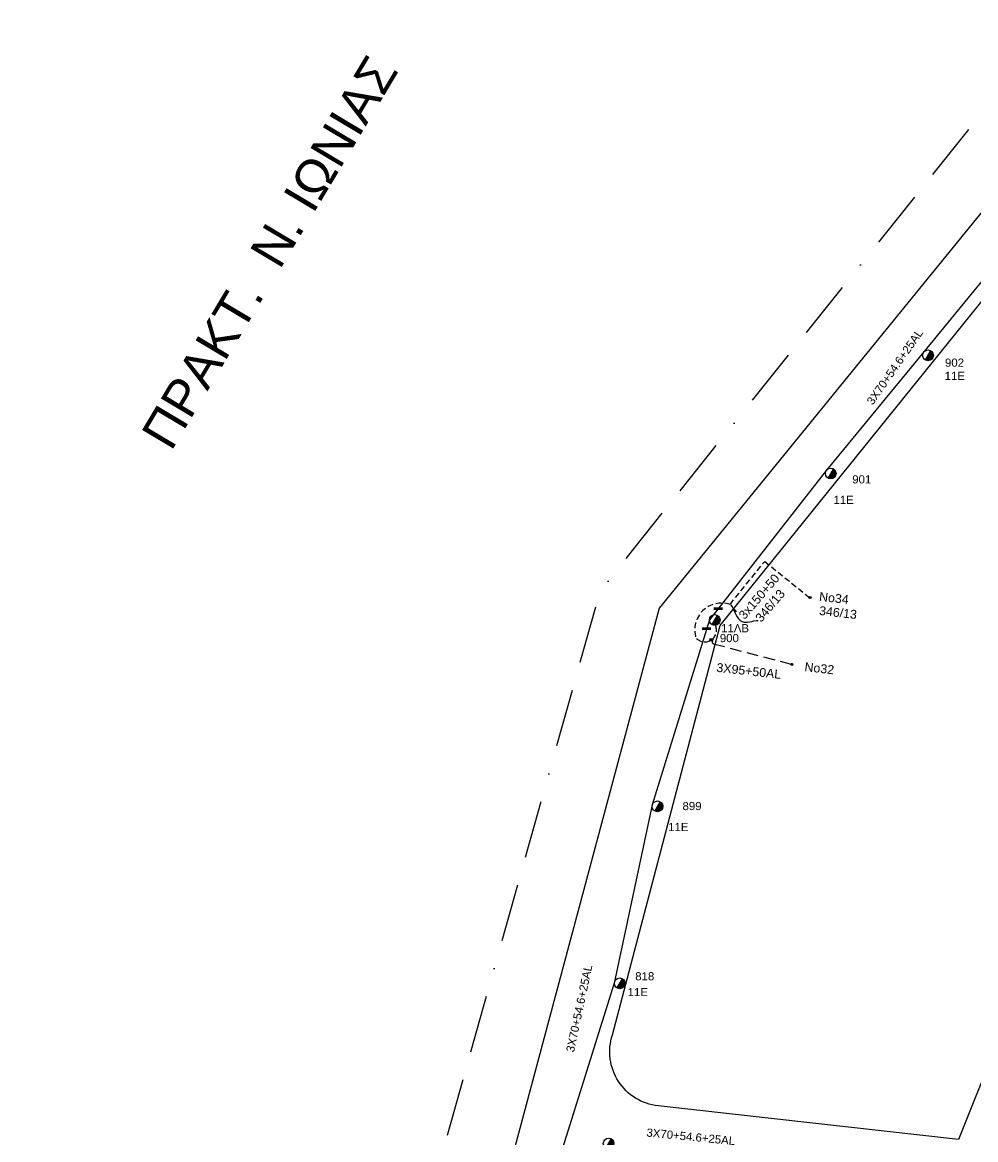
# Model space of a CAD drawing. Header units: millimetres. Extents: x 72 to 3039, y -786 to 786.
# Drawn here: x 1161.3 to 1371.1, y 35 to 281 of the extents above; entities that cross this region are included whole.
import ezdxf

# ---------------------------------------------------------------- set-up
doc = ezdxf.new("R2010")
doc.units = ezdxf.units.MM
doc.linetypes.add('BORDER', pattern=[44.45, 12.7, -6.35, 12.7, -6.35, 0, -6.35])
doc.linetypes.add('DASHED', pattern=[19.05, 12.7, -6.35])
for name, color, linetype in [('Άγνωστα', 7, 'Continuous'), ('Επιγραφές - Σχήματα', 7, 'Continuous'), ('Καλώδια ΧΤ   3x150+50CU', 7, 'DASHED'), ('Καλώδια ΧΤ   3x95+50 AL XLPE', 7, 'DASHED'), ('Μηχανική τομή', 7, 'Continuous'), ('Στύλος ΦΜ', 7, 'Continuous'), ('Στύλος ΦΜ @ 1', 7, 'Continuous'), ('Συνδέσεις', 7, 'Continuous'), ('Συνεστραμμένα ΧΤ   3x70+54.6+25 AL', 7, 'SYN_LINE'), ('Υπόβαθρο ΔΕΗ', 7, 'Continuous'), ('Υπόγεια Καλώδια Δικτύου ΧΤ   .06', 7, 'DASHED')]:
    doc.layers.add(name, color=color, linetype=linetype)
doc.styles.get("Standard").update_dxf_attribs({"font": 'arial.ttf'})
doc.linetypes.add('SYN_LINE', pattern='A,0.5,-0.0001,["/\\/\\/\\/",Standard,S=0.1,R=0,X=0,Y=-0.05],-0.25', length=0.7501)
doc.dimstyles.get("Standard").update_dxf_attribs({"dimtxt": 0.18, "dimasz": 0.18, "dimexe": 0.18, "dimexo": 0.0625, "dimgap": 0.09, "dimtad": 0, "dimtih": 1, "dimtoh": 1, "dimdec": 4, "dimzin": 0, "dimdsep": 46, "dimtxsty": 'Standard', "dimcen": 0.09, "dimadec": 0, "dimazin": 0, "dimtfac": 1, "dimtdec": 4, "dimtofl": 0, "dimtmove": 0, "dimatfit": 3, "dimfxl": 1, "dimtolj": 1, "dimtzin": 0, "dimarcsym": 0})

# ---------------------------------------------------------------- blocks, each defined once
blk = doc.blocks.new('ΥΠΑΡΧΩΝ ΤΣΙΜΕΝΤΕΝΙΟΣ ΣΤΥΛΟΣ')
at = {"layer": 'Στύλος ΦΜ'}
blk.add_hatch(color=7, dxfattribs=at).paths.add_polyline_path([(-1.29, -2.28, 0.574793), (2.62, 0, 0.268822), (1.3, 2.27)])
at = {"layer": 'Στύλος ΦΜ', "color": 7}
blk.add_line((-1.29, -2.28), (1.3, 2.27), dxfattribs=at)
blk.add_circle((0, 0), 2.62, dxfattribs=at)
at = {"layer": 'Στύλος ΦΜ', "flags": 4}
for tag, p in [('ΑΡΙΘΜΟΣ', (-4.68, 8.05)), ('ΤΥΠΟΣ', (-4.91, 3.03))]:
    blk.add_attdef(tag, p, '', height=4, dxfattribs=at)
blk = doc.blocks.new('_ΣΥΝΔΕΣΗ')
at = {"layer": 'Συνδέσεις', "linetype": 'SYN_LINE', "ltscale": 40}
blk.add_hatch(color=256, dxfattribs=at).paths.add_polyline_path([(0.5, -0.01, 1), (-0.5, -0.01, 1)])
at = {"layer": 'Συνδέσεις'}
blk.add_circle((0, -0.01), 0.5, dxfattribs=at)
blk = doc.blocks.new('ΜΗΧΑΝΙΚΗ ΤΟΜΗ')
at = {"layer": 'Μηχανική τομή', "ltscale": 40}
for p, q in [((-1.89, 0.78), (1.89, 0.78)), ((1.89, 0), (-1.89, 0))]:
    blk.add_line(p, q, dxfattribs=at)
blk = doc.blocks.new('TSONTA XT1')
at = {"ltscale": 40}
h = blk.add_hatch(color=256, dxfattribs=at)
h.dxf.hatch_style = 1
h.paths.add_polyline_path([(595.96, 2487.66), (597.07, 2488.77), (595.96, 2489.87), (594.85, 2488.77)])
blk.add_lwpolyline([(594.85, 2488.77), (595.96, 2489.87), (597.07, 2488.77), (595.96, 2487.66)], close=True, dxfattribs=at)

msp = doc.modelspace()

# ---------------------------------------------------------------- linework, layer by layer
at = {"layer": 'Καλώδια ΧΤ   3x150+50CU', "color": 1, "ltscale": 0.1}
msp.add_lwpolyline([(1317.06, 152.87), (1324.69, 162.33), (1334.56, 154.36)], dxfattribs=at)
for centre, radius, start, end in [((1315.24, 147.22), 5.94, 72.2108, 196.0506), ((1311.53, 147.15), 2.54, 224.0636, 25.6975)]:
    msp.add_arc(centre, radius, start, end, dxfattribs=at)
at = {"layer": 'Καλώδια ΧΤ   3x95+50 AL XLPE', "color": 1, "ltscale": 0.2}
msp.add_lwpolyline([(1313.17, 144.74, 0.40002), (1313.39, 144.21), (1313.39, 144.21), (1330.52, 139.7)], format="xyb", dxfattribs=at)
at = {"layer": 'Συνεστραμμένα ΧΤ   3x70+54.6+25 AL', "color": 1, "ltscale": 20}
msp.add_lwpolyline([(1403.36, 260.57), (1383.42, 237.43), (1359.72, 208.46), (1338.31, 182.45), (1312.51, 149.43), (1299.96, 108.73), (1291.6, 69.42), (1278.38, 27.24)], dxfattribs=at)
at = {"layer": 'Υπόβαθρο ΔΕΗ', "color": 1, "linetype": 'BORDER', "lineweight": 30, "flags": 128}
msp.add_lwpolyline([(1161.32, -307.88), (1183.99, -216.79), (1288.48, 155.79), (1516.42, 441.46), (1607.46, 346.35), (1770.62, 216.28), (2064.96, -1.2)], dxfattribs=at)
at = {"layer": 'Υπόβαθρο ΔΕΗ'}
for points in [[(1512.74, 391.87), (1622.86, 144.28, -0.498389), (1610.73, 128.01), (1528.28, 139.02, -0.205866), (1522.88, 142.25), (1463.82, 216.06, -0.384999), (1464.26, 223.44), (1505.58, 253.46, 6.284716), (1500.43, 261.31), (1458.47, 230.1, -0.357908), (1452.74, 230.38), (1423.5, 266.37, 1.787303), (1398.68, 271.43), (1301.48, 152.02), (1206.73, -201.82)], [(1367.34, 35.04), (1301.26, 42.41, -0.475189), (1291.18, 58.04), (1314.89, 148.19), (1403.6, 258.18, -0.535754), (1416.91, 256.96), (1439.82, 227.84, -0.269141), (1441.06, 219.11), (1367.34, 35.04)]]:
    msp.add_lwpolyline(points, format="xyb", dxfattribs=at)

# ---------------------------------------------------------------- block references
at = {"layer": 'Μηχανική τομή', "xscale": 0.5, "yscale": 0.5, "zscale": 0.5}
for p in [(1314.47, 151.73), (1311.9, 147.32)]:
    msp.add_blockref('ΜΗΧΑΝΙΚΗ ΤΟΜΗ', p, dxfattribs=at)
at = {"layer": 'Στύλος ΦΜ @ 1', "ltscale": 40}
ref = msp.add_blockref('ΥΠΑΡΧΩΝ ΤΣΙΜΕΝΤΕΝΙΟΣ ΣΤΥΛΟΣ', (1360.63, 207.71), dxfattribs=dict(at, xscale=0.4499999999998181, yscale=0.4499999999998181, zscale=0.4499999999998181))
ref.add_attrib('ΤΥΠΟΣ', '11Ε', (1364.29, 202.28), dxfattribs={"layer": 'Στύλος ΦΜ', "height": 1.8, "flags": 4})
ref.add_attrib('ΑΡΙΘΜΟΣ', '902', (1364.37, 205.2), dxfattribs={"layer": 'Στύλος ΦΜ', "height": 1.8, "flags": 4})
ref = msp.add_blockref('ΥΠΑΡΧΩΝ ΤΣΙΜΕΝΤΕΝΙΟΣ ΣΤΥΛΟΣ', (1339.22, 181.7), dxfattribs=dict(at, xscale=0.4499999999998181, yscale=0.4499999999998181, zscale=0.4499999999998181))
ref.add_attrib('ΤΥΠΟΣ', '11Ε', (1339.82, 174.97), dxfattribs={"layer": 'Στύλος ΦΜ', "height": 1.8, "flags": 4})
ref.add_attrib('ΑΡΙΘΜΟΣ', '901', (1343.96, 179.5), dxfattribs={"layer": 'Στύλος ΦΜ', "height": 1.8, "flags": 4})
ref = msp.add_blockref('ΥΠΑΡΧΩΝ ΤΣΙΜΕΝΤΕΝΙΟΣ ΣΤΥΛΟΣ', (1313.69, 149.43), dxfattribs=dict(at, xscale=0.4499999999998181, yscale=0.4499999999998181, zscale=0.4499999999998181))
ref.add_attrib('ΤΥΠΟΣ', '11ΛΒ', (1315.09, 146.72), dxfattribs={"layer": 'Στύλος ΦΜ', "height": 1.8, "flags": 4})
ref.add_attrib('ΑΡΙΘΜΟΣ', '900', (1314.82, 144.55), dxfattribs={"layer": 'Στύλος ΦΜ', "height": 1.8, "flags": 4})
ref = msp.add_blockref('ΥΠΑΡΧΩΝ ΤΣΙΜΕΝΤΕΝΙΟΣ ΣΤΥΛΟΣ', (1301.09, 108.39), dxfattribs=dict(at, xscale=0.4499999999998181, yscale=0.4499999999998181, zscale=0.4499999999998181))
ref.add_attrib('ΤΥΠΟΣ', '11Ε', (1303.44, 102.94), dxfattribs={"layer": 'Στύλος ΦΜ', "height": 1.8, "flags": 4})
ref.add_attrib('ΑΡΙΘΜΟΣ', '899', (1306.6, 107.56), dxfattribs={"layer": 'Στύλος ΦΜ', "height": 1.8, "flags": 4})
ref = msp.add_blockref('ΥΠΑΡΧΩΝ ΤΣΙΜΕΝΤΕΝΙΟΣ ΣΤΥΛΟΣ', (1292.78, 69.42), dxfattribs=dict(at, xscale=0.4499999999998181, yscale=0.4499999999998181, zscale=0.4499999999998181))
ref.add_attrib('ΤΥΠΟΣ', '11Ε', (1294.52, 66.59), dxfattribs={"layer": 'Στύλος ΦΜ', "height": 1.8, "flags": 4})
ref.add_attrib('ΑΡΙΘΜΟΣ', '818', (1296.2, 70.07), dxfattribs={"layer": 'Στύλος ΦΜ', "height": 1.8, "flags": 4})
ref = msp.add_blockref('ΥΠΑΡΧΩΝ ΤΣΙΜΕΝΤΕΝΙΟΣ ΣΤΥΛΟΣ', (1290.34, 34.13), dxfattribs=dict(at, xscale=0.4499999999998181, yscale=0.4499999999998181, zscale=0.4499999999998181))
ref.add_attrib('ΤΥΠΟΣ', '11ΛΒ', (1289.49, 25.47), dxfattribs={"layer": 'Στύλος ΦΜ', "height": 1.8, "flags": 4})
ref.add_attrib('ΑΡΙΘΜΟΣ', '916', (1291.1, 28.68), dxfattribs={"layer": 'Στύλος ΦΜ', "height": 1.8, "flags": 4})
at = {"layer": 'Συνδέσεις', "xscale": 0.4499999999998181, "yscale": 0.4499999999998181, "zscale": 0.4499999999998181}
for p in [(1334.67, 154.37), (1330.68, 139.66)]:
    msp.add_blockref('_ΣΥΝΔΕΣΗ', p, dxfattribs=at)
at = {"layer": 'Υπόγεια Καλώδια Δικτύου ΧΤ   .06', "xscale": 0.3549791831814161, "yscale": 0.3549791831814161, "zscale": 0.3549791831814161, "rotation": 35.94703934170307}
msp.add_blockref('TSONTA XT1', (1660.3, -694.34), dxfattribs=at)

# ---------------------------------------------------------------- texts
at = {"layer": 'Επιγραφές - Σχήματα', "color": 1, "insert": (1187.2, 190.5), "char_height": 8, "width": 125.0599, "attachment_point": 1, "rotation": 59.1563}
msp.add_mtext('ΠΡΑΚΤ.  Ν. ΙΩΝΙΑΣ', dxfattribs=at)
at = {"layer": 'Επιγραφές - Σχήματα', "char_height": 1.8, "width": 23.5192, "attachment_point": 1}
for s, insert, rotation in [('{\\H1.083x;346/13}', (1322.44, 150.05), 49.5917), ('{\\H1.083x;Νο34}', (1336.81, 155.59), 353.5933), ('{\\H1.083x;346/13}', (1336.81, 152.5), 353.5933), ('{\\H1.083x;No32}', (1333.6, 140.12), 353.5933)]:
    msp.add_mtext(s, dxfattribs=dict(at, insert=insert, rotation=rotation))
at = {"layer": 'Καλώδια ΧΤ   3x95+50 AL XLPE', "char_height": 1.8, "width": 23.5192, "attachment_point": 1}
for s, insert, rotation in [('{\\H1.083x;3x150+50}', (1318.78, 150.67), 49.2527), ('{\\H1.083x;3X95+50AL}', (1314.21, 139.98), 353.5933)]:
    msp.add_mtext(s, dxfattribs=dict(at, insert=insert, rotation=rotation))
at = {"layer": 'Συνεστραμμένα ΧΤ   3x70+54.6+25 AL', "char_height": 1.8, "width": 16.2172, "attachment_point": 1}
for insert, rotation in [((1347, 197.65), 55.165), ((1280.95, 54.51), 78.0041), ((1298.78, 37.49), 354.4071)]:
    msp.add_mtext('3X70+54.6+25AL', dxfattribs=dict(at, insert=insert, rotation=rotation))

# ---------------------------------------------------------------- leaders
at = {"layer": 'Άγνωστα', "path_type": 1}
msp.add_leader([(1317.23, 152.8), (1319.72, 149.08), (1323.24, 149.35)], dimstyle='Standard', override={"dimasz": 2, "dimgap": 0.09, "dimtad": 0}, dxfattribs=at)

doc.saveas('drawing.dxf')
